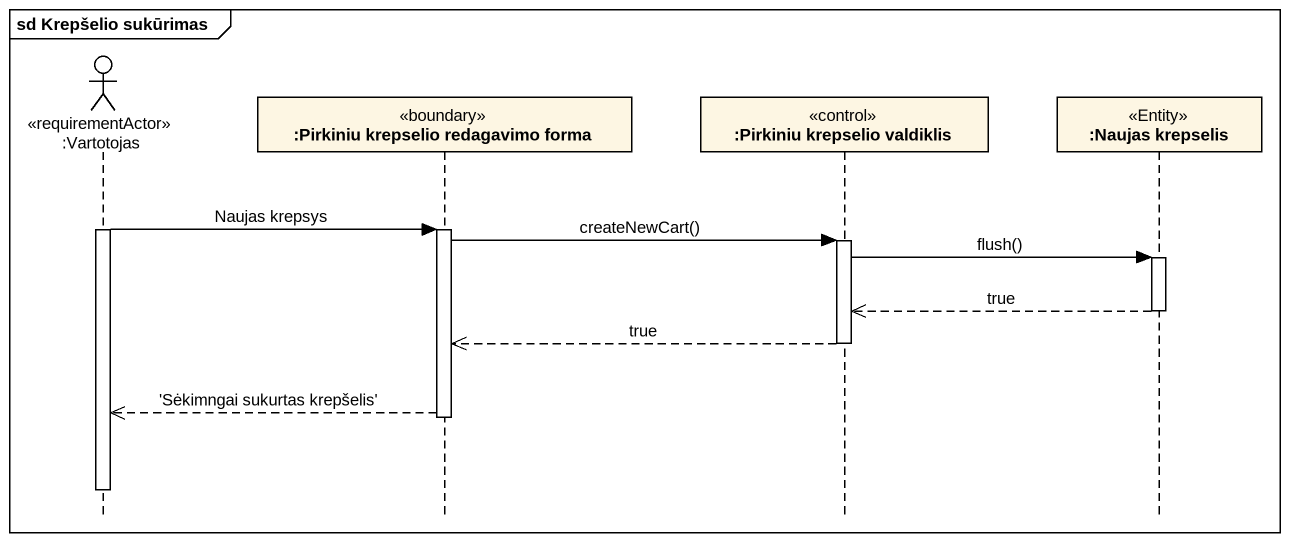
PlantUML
@startuml
mainframe sd Krepšelio sukūrimas
hide footbox
actor ":Vartotojas" as Vartotojas <<requirementActor>>
participant ":Pirkiniu krepselio redagavimo forma" as Pirkiniu_krepselio <<boundary>>
participant ":Pirkiniu krepselio valdiklis" as Pirkiniu_krepselio_valdiklis <<control>>
participant ":Naujas krepselis" as Naujas_krepselis <<Entity>>

activate Vartotojas
Vartotojas -> Pirkiniu_krepselio : Naujas krepsys
activate Pirkiniu_krepselio
Pirkiniu_krepselio -> Pirkiniu_krepselio_valdiklis : createNewCart()
activate Pirkiniu_krepselio_valdiklis
Pirkiniu_krepselio_valdiklis -> Naujas_krepselis : flush()
activate Naujas_krepselis
Naujas_krepselis -->> Pirkiniu_krepselio_valdiklis : true
deactivate Naujas_krepselis
Pirkiniu_krepselio_valdiklis -->> Pirkiniu_krepselio : true
deactivate Pirkiniu_krepselio_valdiklis
Pirkiniu_krepselio -->> Vartotojas : 'Sėkimngai sukurtas krepšelis'
deactivate Pirkiniu_krepselio
deactivate Vartotojas
@enduml
